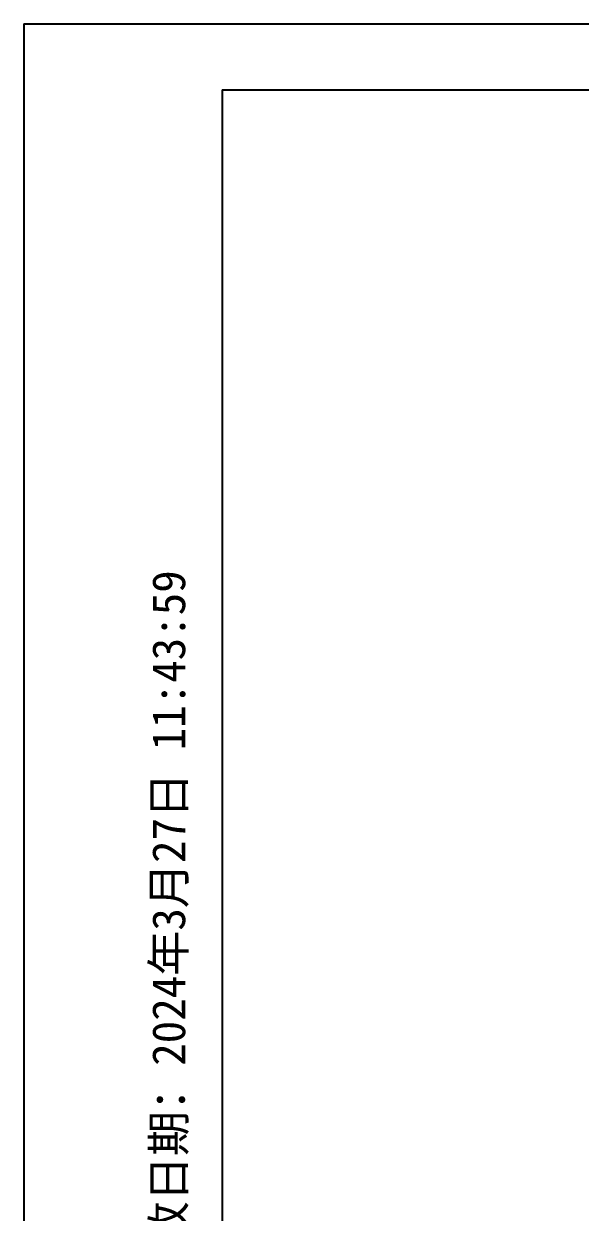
# Model space of a CAD drawing. Header units: millimetres. Extents: x 0 to 14850, y 0 to 10500.
# Drawn here: x 0 to 2102, y 6010 to 10500 of the extents above; entities that cross this region are included whole.
import ezdxf

# ---------------------------------------------------------------- set-up
doc = ezdxf.new("R2010")
doc.units = ezdxf.units.MM
doc.header["$LTSCALE"] = 50
doc.layers.add('细实线', color=7, linetype='Continuous')
doc.styles.add('SLDTEXTSTYLE3', font='', dxfattribs={"bigfont": 'bigfont'})
doc.styles.get('SLDTEXTSTYLE3').set_extended_font_data('新宋体')

# ---------------------------------------------------------------- blocks, each defined once
blk = doc.blocks.new('SW_NOTE_0')
at = {"layer": '细实线', "color": 0, "insert": (29.5, 0), "char_height": 125, "attachment_point": 1, "rotation": 90, "style": 'SLDTEXTSTYLE3'}
blk.add_mtext('  创建日期：2024年3月27日 11:31:52  上次修改者：Administrator  修改日期：2024年3月27日 11:43:59  ', dxfattribs=at)

msp = doc.modelspace()

# ---------------------------------------------------------------- linework, layer by layer
for p, q in [((0, 10500), (14850, 10500)), ((0, 10500), (0, 0)), ((750, 10250), (750, 250)), ((750, 10250), (14600, 10250))]:
    msp.add_line(p, q)

# ---------------------------------------------------------------- block references
msp.add_blockref('SW_NOTE_0', (455.3, 347.5))

doc.saveas('drawing.dxf')
